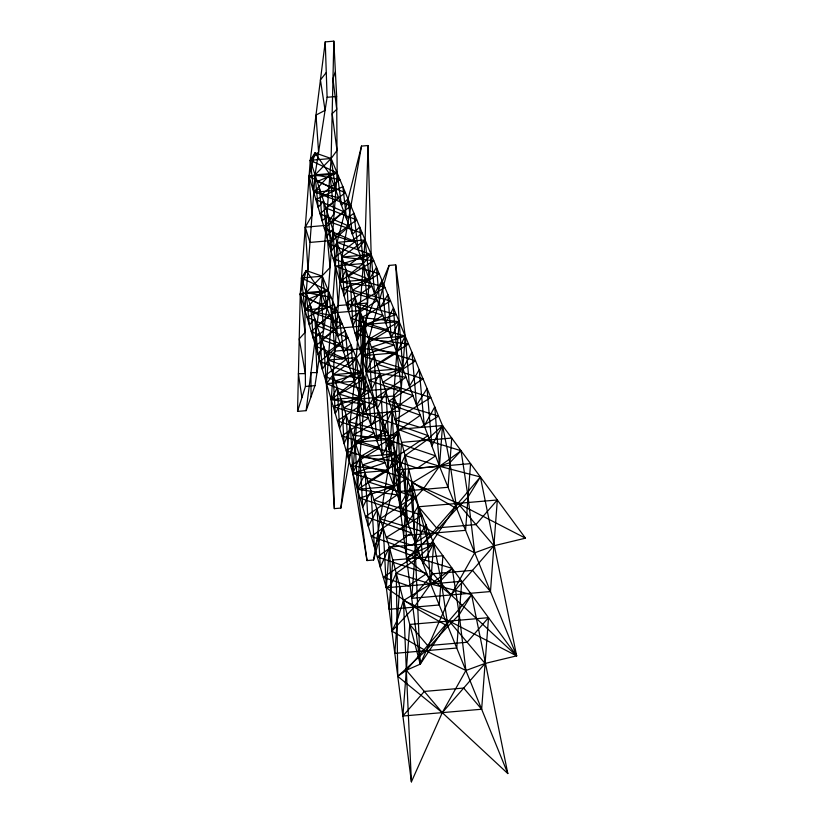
<?xml version="1.0" encoding="UTF-8"?>
<svg xmlns="http://www.w3.org/2000/svg" width="823" height="823" viewBox="0 0 823 823"><rect width="100%" height="100%" fill="white"/><g stroke="black" fill="none" stroke-linecap="round" stroke-linejoin="round"><path stroke-width="1.23" d="M297.545 411.397L300.261 294.037L310.281 160.3L325.239 41.891L333.829 41.15L336.648 96.466L337.163 172.974L327.04 308.049L314.972 385.637L306.135 410.656L297.545 411.397L305.436 386.46L304.921 309.952L315.044 174.888L327.101 97.289L325.239 41.891M333.829 41.15L331.124 158.51L321.104 292.247L306.135 410.656M340.866 508.069L360.495 397.118L326.505 383.631L337.091 242.374L361.513 146.083L368.035 145.527L365.103 239.966L354.518 381.214L340.866 508.069L334.344 508.635L323.984 346.946L317.904 354.26L314.756 318.676L309.335 325.013L306.228 292.577L330.074 267.537L326.114 225.379L334.128 213.486L329.92 174.558L314.962 152.831L310.281 160.3L313.738 192.263L338.562 197.571L320.065 213.846L349.343 226.253L328.861 243.875L360.597 256.231L349.333 264.728L333.181 258.597L355.114 241.623L324.334 228.413L343.901 211.789L315.867 199.526L342.872 186.667L346.483 218.661L353.962 213.27L357.995 249.307L365.103 239.966L337.091 242.374L331.134 251.622L328.305 215.472L322.091 220.759L319.55 188.673L313.738 192.263L335.856 190.36L331.124 158.51L337.008 150.486L332.153 113.687L336.73 109.336L332.965 78.854L335.393 71.755M334.344 508.635L331.196 399.639L337.255 387.561L339.621 428.361L346.246 415.07L348.386 458.288L355.155 442.352L361.359 437.723L358.406 399.052L364.867 390.853L361.647 355.762L393.96 345.043L355.022 333.13L382.818 315.374L346.226 303.142L371.862 286.219L340.022 281.95L346.082 269.872L348.438 310.672L355.063 297.381L357.203 340.599L363.982 324.663L405.204 336.082L393.95 486.208L373.57 560.01L367.007 560.576L352.83 473.441L363.982 324.663L389.125 265.418L395.688 264.852L405.204 336.082L409.442 386.265L419.236 369.722L424.287 425.769L434.75 406.922L439.482 466.24L516.638 655.859L485.086 663.451L465.89 670.498L442.28 712.636L411.407 781.85L386.326 587.745L383.23 528.284L374.383 546.997L370.988 490.806L362.727 507.215L359.918 456.919L397.828 434.575L393.6 396.028L401.336 387.715L396.84 352.728L393.425 307.853L385.73 323.151L382.067 280.643L374.537 293.338L371.173 254.523L368.035 145.527M367.007 560.576L357.491 489.346L355.155 442.352L396.388 453.771L388.024 470.417L350.557 465.705L379.588 447.949L341.812 435.84L368.395 418.166L333.202 406.48L360.495 397.118L371.173 254.523L337.091 242.374L340.022 281.95L369.311 279.429L376.492 267.259L380.031 307.956L387.88 294.552L391.192 337.667L399.176 321.628L395.688 264.852M326.268 72.537L320.435 79.934L325.075 110.344L315.991 115.076L318.594 152.07L310.281 160.3L337.163 172.974L341.473 205.308L347.964 198.888L352.388 234.37L359.672 226.942L367.542 303.039L359.816 310.59L364.126 348.592L349.178 366.996L345.146 330.959L337.667 336.35L334.045 304.356L307.051 317.215L335.084 329.478L315.507 346.102L346.288 359.312L324.355 376.286L340.516 382.417L351.781 373.92L320.044 361.564L340.516 343.942L311.248 331.535L329.745 315.26L304.921 309.952L301.455 277.989L306.135 270.52L322.297 276.199L433.711 543.252L423.012 563.57L418.259 506.196L407.755 522.934L403.167 470.026L393.95 486.208L360.042 498.08L404.103 513.223L371.286 536.421L419.154 553.293L383.251 577.273L408.496 585.842L426.756 573.528L377.284 556.904L411.51 532.954L365.463 516.556L397.211 494.88L357.491 489.346L368.735 339.23L389.125 265.418M373.57 560.01L388.024 470.417L399.176 321.628L361.667 317.575L390.596 301.064L352.717 290.21L379.218 273.792L343.932 263.309L371.173 254.523L363.334 263.525L340.022 281.95M411.407 781.85L406.336 670.241L471.569 594.659L459.244 614.668L447.918 626.334L414.164 607.137L386.326 587.745L389.372 547.069L301.455 277.989L307.956 269.45L305.271 227.169L312.01 215.389L309.078 176.348L314.962 152.831L331.124 158.51L442.527 425.563L449.893 462.67L456.734 508.645L434.595 533.006L406.593 558.673L451.097 594.947L516.638 655.859L480.385 476.97L439.595 466.291L405.091 455.561L399.772 466.991L400.75 513.459L434.595 533.006L474.706 552.809L493.903 545.762L525.455 538.17L442.527 425.563L398.188 429.38L389.135 449.553L385.997 392.046L377.15 408.64L374.084 355.608L366.307 371.657L406.037 377.191L374.28 398.867L420.337 415.265L386.1 439.215L435.573 455.839L417.312 468.153L392.077 459.584L427.97 435.604L380.103 418.732L412.92 395.534L368.869 380.391L402.776 368.519L411.984 352.337L416.572 405.245L427.075 388.507L431.838 445.881L442.527 425.563L439.482 466.24L422.991 489.448L400.75 513.459L406.12 502.318L412.282 482.834L439.595 466.291L461.075 450.737L468.061 496.979L474.706 552.809L451.097 594.947L420.224 664.161L406.336 670.241L397.776 676.362L442.28 712.636L507.812 773.548L471.569 594.659L430.768 583.98L396.274 573.25L390.956 584.68L391.933 631.148L425.769 650.695L465.89 670.498L459.244 614.668L452.249 568.426L417.858 557.901L389.372 547.069L380.319 567.242L377.171 509.735L368.323 526.329L365.268 473.297L357.491 489.346L393.95 486.208L390.349 439.317L352.841 435.264L381.769 418.753L343.901 407.899L370.401 391.481L335.115 380.998L362.357 372.212L365.71 411.027L373.251 398.332L376.913 440.84L384.608 425.542L388.024 470.417L357.491 489.346M399.803 586.655L394.803 653.359L456.744 648.03L461.744 581.316L386.326 587.745L300.261 294.037L306.135 270.52L321.104 292.247L430.666 583.929L507.812 773.548M402.9 716.02L409.761 624.451L488.512 617.672L481.65 709.241L402.9 716.02L424.308 691.433L463.678 688.049L481.65 709.241M411.716 598.331L418.588 506.762L497.329 499.983L490.467 591.552L411.716 598.331L433.124 573.744L472.495 570.36L490.467 591.552M386.326 587.745L390.956 584.68L389.372 547.069L433.711 543.252L430.666 583.929L414.164 607.137L391.933 631.148L397.303 620.007L403.455 600.523L430.768 583.98L452.249 568.426L441.066 580.359L430.666 583.929L425.933 524.611L415.461 543.458L410.42 487.411L400.626 503.954L396.388 453.771L359.918 456.919L352.83 473.441L393.95 486.208M361.513 146.083L341.884 257.043L331.196 399.639L363.046 403.908L337.409 420.831L373.992 433.063L346.195 450.819L385.133 462.732L352.83 473.441L350.619 428.464L344.096 443.659L341.668 401.048L335.3 413.64L333.068 374.732L356.287 357.655L360.495 397.118L331.196 399.639L354.518 381.214L362.357 372.212L328.274 360.062L322.318 369.311L319.489 333.161L313.275 338.448L310.734 306.362L304.921 309.952L327.04 308.049L322.297 276.199L301.455 277.989L328.336 290.663L332.646 322.997L339.148 316.577L343.561 352.059L350.855 344.631L354.518 381.214L326.505 383.631L333.068 374.732L362.357 372.212M399.176 321.628L368.735 339.23L361.647 355.762L402.776 368.519L399.176 321.628L363.982 324.663L366.307 371.657L402.776 368.519M433.711 543.252L441.066 580.359L447.918 626.334L425.769 650.695L397.776 676.362L396.274 573.25L417.858 557.901L433.711 543.252L516.638 655.859L449.142 621.056L420.224 664.161L395.143 470.056L392.057 410.595L383.199 429.308L379.804 373.117L371.543 389.526L368.735 339.23L405.204 336.082L396.84 352.728L366.307 371.657M360.495 397.118L367.665 384.948L371.204 425.645L379.053 412.241L382.366 455.356L390.349 439.317L355.155 442.352L387.417 432.281L348.386 421.623L376.09 405.122L339.415 394.155L364.949 378.426L333.068 374.732M442.527 425.563L426.674 440.212L405.091 455.561L406.593 558.673L415.152 552.552L429.05 546.472L457.958 503.367L480.385 476.97L468.061 496.979L456.734 508.645L422.991 489.448L395.143 470.056L309.078 176.348L315.044 174.888L337.163 172.974L317.215 181.533L345.341 192.592L325.867 208.003L356.74 219.906L334.899 235.645L351.102 241.17L362.315 233.29L330.496 222.169L350.865 205.843L321.505 194.65L339.909 179.579L315.044 174.888L318.151 207.324L323.573 200.987L326.721 236.571L332.811 229.257L338.253 305.559L331.803 313.007L334.838 351.123L328.274 360.062L356.287 357.655M497.329 499.983L475.931 524.57L436.56 527.965L418.588 506.762M488.512 617.672L467.114 642.259L427.734 645.654L409.761 624.451M313.738 192.263L329.92 174.558L337.163 172.974M304.921 309.952L321.104 292.247L328.336 290.663L308.399 299.222L336.525 310.281L317.04 325.682L347.913 337.595L326.073 353.334L342.275 358.859L353.499 350.979L321.67 339.858L342.049 323.532L312.678 312.339L331.093 297.268L306.228 292.577L300.261 294.037L305.076 332.451L299.222 338.86L305.343 373.591L298.42 373.693L301.907 397.602M315.044 174.888L331.124 158.51L310.281 160.3L398.188 429.38L429.05 546.472M369.311 279.429L342.029 288.791L377.212 300.477L350.629 318.151L388.405 330.26L359.384 348.016L396.84 352.728L361.647 355.762L359.445 310.775L352.923 325.97L350.485 283.359L344.127 295.951L341.884 257.043L365.103 239.966L369.311 279.429L335.331 265.942L363.334 263.525M439.482 466.24L449.893 462.67L461.075 450.737L426.674 440.212L398.188 429.38L399.772 466.991L395.143 470.056L439.482 466.24L329.92 174.558L309.078 176.348L335.856 190.36M405.204 336.082L371.348 347.234L415.522 360.824L382.829 382.356L430.83 397.509L395.061 419.781L420.358 427.466L438.556 416.037L388.96 401.12L423.063 378.889L376.883 364.157L408.517 344.024L368.735 339.23M396.388 453.771L362.531 464.923L406.706 478.513L374.012 500.045L422.014 515.198L386.234 537.47L411.541 545.155L429.74 533.726L380.133 518.809L414.236 496.578L368.066 481.846L399.7 461.713L359.918 456.919M363.982 324.663L396.244 314.592L357.203 303.934L384.907 287.433L348.232 276.466L373.776 260.737L341.884 257.043L371.173 254.523M327.101 97.289L336.648 96.466M306.228 292.577L328.336 290.663M338.253 305.559L367.542 303.039M334.838 351.123L364.126 348.592M305.436 386.46L314.972 385.637M364.867 390.853L401.336 387.715M361.359 437.723L397.828 434.575M352.83 473.441L388.024 470.417M525.455 538.17L457.958 503.367L412.282 482.834L420.224 664.161L389.372 547.069M327.04 308.049L300.261 294.037L321.104 292.247L323.49 330.867L315.384 337.471L316.999 372.593L310.95 372.613L311.032 396.82M392.797 560.062L389.104 609.287L439.225 604.977L442.918 555.751L392.797 560.062M401.614 442.373L397.931 491.598L448.041 487.288L451.734 438.062L401.614 442.373M408.62 468.966L403.62 535.67L465.561 530.341L470.561 463.627L408.62 468.966M457.958 503.367L415.152 552.552L451.097 594.947L493.903 545.762L457.958 503.367M485.086 663.451L442.28 712.636L406.336 670.241L403.455 600.523L449.142 621.056L485.086 663.451M326.114 225.379L305.271 227.169L309.983 242.415L332.101 240.511L326.114 225.379M359.816 310.59L331.803 313.007L336.545 328.336L365.834 325.815L359.816 310.59M393.6 396.028L358.406 399.052L363.108 414.288L399.577 411.15L393.6 396.028"/></g></svg>
